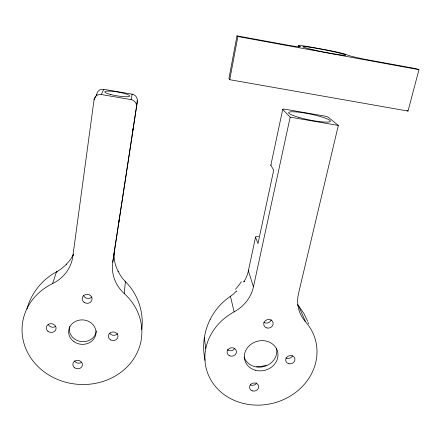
<?xml version="1.0" encoding="UTF-8"?>
<svg xmlns="http://www.w3.org/2000/svg" width="441" height="441" viewBox="0 0 441 441"><rect width="100%" height="100%" fill="white"/><g stroke="black" fill="none" stroke-linecap="round" stroke-linejoin="round"><path stroke-width="0.66" d="M118.409 224.629L118.409 224M103.762 89.81L103.74 89.242L101.325 94.55A6.549 6.328 39.4 0 0 94.038 99.809L72.831 256.359A41.189 37.568 15.7 0 1 52.6 283.574A59.97 53.62 4.9 0 0 32.634 360.479A59.97 53.62 4.9 0 0 120.365 372.706A59.97 53.62 4.9 0 0 124.246 293.557L125.393 281.628A38.576 38.301 -30.3 0 1 118.48 271.865A38.069 35.539 -0.9 0 1 114.489 250.323A5.777 2.018 8.1 0 0 114.451 249.948M118.37 225.158L118.309 225.687L118.392 225.103M141.781 329.515C144.036 312.156 137.862 293.927 125.393 281.628A5.711 0.584 -44.6 0 0 125.079 281.413M132.113 94.655L132.184 94.104L131.131 99.616A6.461 6.323 37.1 0 1 136.517 106.987L112.764 262.114A39.69 36.851 -1.3 0 0 124.246 293.557M136.517 106.987L137.316 101.237A6.185 6.053 40.4 0 0 132.168 94.17L103.679 89.303A6.262 6.058 41.4 0 0 96.717 94.335L96.557 94.661M132.52 132.84L132.945 129.841M132.973 129.671L133.331 127.267M118.409 224.982L119.202 219.557A5.854 1.814 8.5 0 0 119.202 219.392M112.764 262.114L113.965 253.9M114.07 253.178L114.39 251.028M114.489 250.323L115.266 245.251M115.366 244.617L116.143 239.518M116.242 238.879L117.025 233.758M117.124 233.118L117.912 227.969M118.012 227.324L126.727 170.7M126.826 170.061L127.609 164.94M127.708 164.295L132.498 132.995L132.085 134.224M133.419 126.694L133.766 124.401M133.855 123.827L134.648 118.651M134.737 118.078L135.089 115.768M135.178 115.189L135.977 109.974M136.065 109.396L136.423 107.069M136.512 106.49L137.316 101.237A6.152 0.981 9.6 0 0 136.942 100.807M298.7 45.759L300.216 46.498A16.697 0.904 10.9 0 1 286.893 45.004L236.982 35.864L228.929 78.581L229.733 79.694L408.03 111.071L418.95 69.684L416.155 68.686L368.318 59.926A16.664 0.871 11.3 0 1 348.076 55.274L346.075 54.447A16.482 0.865 11.1 0 0 326.792 50.026L311.313 47.181A16.488 0.871 11.1 0 0 298.7 45.759L298.425 47.055M229.733 79.694L237.886 36.526L236.982 35.864M258.685 236.486A3.748 1.136 12.1 0 0 255.537 237.17L248.382 270.818A37.088 34.453 -11.3 0 1 245.472 279.048L243.768 282.036A3.682 1.02 32.7 0 1 244.595 281.534M255.537 237.17L257.985 243.526L273.734 170.044L270.829 165.292L282.72 109.379A3.952 0.54 11.4 0 1 285.889 109.374L323.688 115.906A3.947 0.529 11.7 0 1 328.302 117.251L338.33 125.431L298.574 293.282A38.587 34.486 -24.3 0 0 305.525 321.781A56.448 50.037 -14.5 0 1 292.653 394.563A56.448 50.037 -14.5 0 1 213.152 383.521A56.448 50.037 -14.5 0 1 234.116 311.859A39.111 36.068 -11.3 0 0 253.459 286.815L290.172 117.168L282.72 109.379M26.94 309.042C31.113 293.287 42.088 279.528 56.476 271.888A39.899 39.1 2 0 0 66.167 264.402L68.383 262.064A39.453 36.173 16.4 0 0 73.443 254.231M73.052 255.604L73.267 254.848M52.6 283.574L56.476 271.888A5.716 0.805 60.9 0 1 57.22 272.003M94.038 99.809L94.561 98.745M94.732 98.393L95.069 97.698M95.239 97.351L95.405 97.009M95.741 96.331L95.906 95.995M96.232 95.322L96.392 94.991M210.054 319.626L208.003 324.24A60.654 59.127 -62.9 0 0 204.332 337.845C203.207 345.314 203.45 352.993 205.12 360.363M266.237 365.098C262.869 366.311 259.892 366.824 256.618 366.405M101.325 94.55L131.131 99.616M290.172 117.168L338.33 125.431M237.886 36.526L418.95 69.684M406.977 110.504L408.03 111.071M236.773 291.314L236.514 290.906L233.388 294.169L226.801 298.992A58.421 56.966 -62.7 0 0 210.081 319.637M305.525 321.781L298.656 306.01A37.32 36.184 87.2 0 1 297.521 304.56M307.669 321.285L303.805 313.33L298.656 306.01A3.627 0.965 -39.7 0 0 297.929 305.856M308.132 322.503L308.568 323.738M253.459 286.815L248.382 270.818A3.693 1.279 12.3 0 1 248.906 270.068M234.116 311.859L230.461 296.374A3.688 0.314 56.1 0 0 230.312 296.65M205.793 348.533L204.332 337.845A3.682 0.447 8.6 0 1 204.679 337.641M55.704 326.417A4.862 4.338 8.2 0 1 48.163 324.333M117.653 333.572A4.774 4.289 1.6 0 1 109.682 333.253M81.657 362.37A4.746 4.189 4.1 0 1 74.496 360.782M91.833 297.041A4.884 4.443 6.3 0 1 83.553 295.503M117.89 271.413A5.739 1.213 -28.1 0 1 118.519 271.843M66.624 264.815A5.744 1.362 49.7 0 1 66.525 264.131M96.717 94.335A6.213 0.987 9.3 0 1 96.783 94.258M132.995 128.755A6.08 1.185 9.4 0 1 133.066 128.987A6.091 5.937 26.3 0 1 132.587 130.564M96.359 330.816A13.577 12.155 4.9 0 1 80.714 341.488A13.577 12.155 4.9 0 1 69.617 326.555M271.292 319.813A4.702 4.234 -16.4 0 1 263.817 322.239M292.626 355.683A4.619 4.079 -17.1 0 1 285.823 357.883M256.8 382.898A4.57 4.008 -13 0 1 250.317 384.833M234.728 348.489A4.658 4.162 -11.6 0 1 227.324 349.658M270.829 165.292A3.864 0.805 11.7 0 1 271.127 164.884M276.468 348.291A16.769 14.889 -14.5 0 1 264.049 366.543A16.769 14.889 -14.5 0 1 244.094 356.973M241.365 281.7A28.4 11.097 -50.5 0 1 235.461 289.257M84.121 302.339A4.956 4.498 6.1 0 0 92.053 299.511A4.956 4.498 6.1 0 0 85.251 294.627A4.956 4.498 6.1 0 0 84.121 302.339M74.733 367.893A4.818 4.239 3.9 0 0 82.428 365.181A4.818 4.239 3.9 0 0 75.802 360.622A4.818 4.239 3.9 0 0 74.733 367.893M110.531 339.89A4.845 4.344 1.5 0 0 118.006 336.516A4.845 4.344 1.5 0 0 110.972 332.382A4.845 4.344 1.5 0 0 110.531 339.89M47.904 331.235A4.934 4.388 8 0 0 56.007 329.096A4.934 4.388 8 0 0 49.657 323.832A4.934 4.388 8 0 0 47.904 331.235M73.961 341.665A13.682 12.227 4.9 0 0 95.862 333.98A13.682 12.227 4.9 0 0 77.114 320.712A13.682 12.227 4.9 0 0 73.961 341.665M110.674 94.517A12.618 1.946 9.5 0 0 129.687 96.006A12.618 1.946 9.5 0 0 111.364 91.215A12.618 1.946 9.5 0 0 110.674 94.517M255.532 370.291A16.929 15 -14.5 0 0 277.698 352.155A16.929 15 -14.5 0 0 250.256 344.84A16.929 15 -14.5 0 0 255.532 370.291M266.97 327.983A4.774 4.289 -16.4 0 0 273.084 322.663A4.774 4.289 -16.4 0 0 265.289 320.745A4.774 4.289 -16.4 0 0 266.97 327.983M288.888 363.77A4.686 4.123 -17 0 0 294.864 358.561A4.686 4.123 -17 0 0 287.218 356.824A4.686 4.123 -17 0 0 288.888 363.77M252.439 390.908A4.636 4.052 -13 0 0 258.674 386.173A4.636 4.052 -13 0 0 251.238 383.99A4.636 4.052 -13 0 0 252.439 390.908M229.849 355.904A4.724 4.206 -11.6 0 0 236.442 351.334A4.724 4.206 -11.6 0 0 229 348.66A4.724 4.206 -11.6 0 0 229.849 355.904M298.237 117.207A21.289 2.955 11.6 0 0 330.337 121.281A21.289 2.955 11.6 0 0 299.908 112.328A21.289 2.955 11.6 0 0 298.237 117.207M313.077 49.761A21.868 1.163 11.1 0 0 345.75 55.175A21.868 1.163 11.1 0 0 314.058 47.898A21.868 1.163 11.1 0 0 313.077 49.761"/></g></svg>
